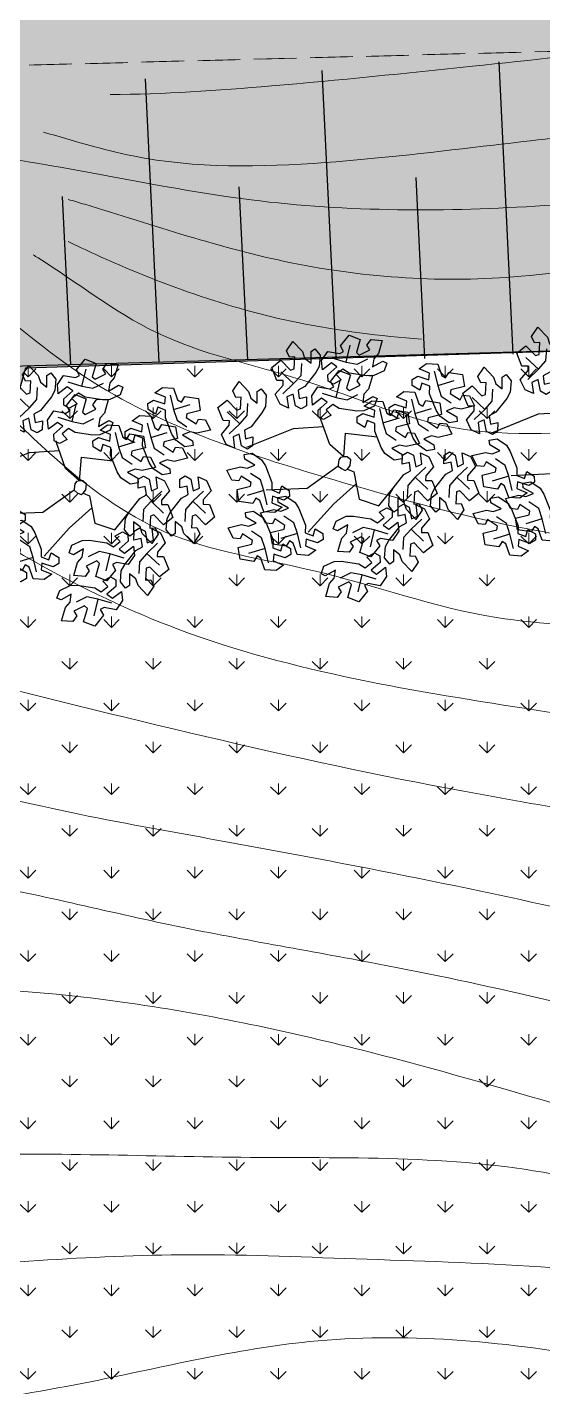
# Model space of a CAD drawing. Header units: millimetres. Extents: x 5637 to 6048, y 3385 to 3927.
# Drawn here: x 5788.32 to 5797.06, y 3622.94 to 3645.96 of the extents above; entities that cross this region are included whole.
import ezdxf

# ---------------------------------------------------------------- set-up
doc = ezdxf.new("R2010")
doc.units = ezdxf.units.MM
doc.linetypes.add('HIDDEN', pattern=[9.525, 6.35, -3.175])
doc.layers.add('Contour Lines', color=253, linetype='Continuous')
doc.layers.add('plants1', color=7, linetype='Continuous', true_color=0x89ee5d)
doc.layers.add('project gr', color=250, linetype='Continuous', lineweight=30)
pattern_1 = [(90, (2816.3681, -1263.7476), (-0.70710678, 0.70710678), [0.1875, -1.22671356]), (45, (2816.3681, -1263.7476), (-0.70710678, 0.70710678), [0.1875, -0.8125]), (135, (2816.3681, -1263.7476), (-0.70710678, -0.70710678), [0.1875, -0.8125])]

# ---------------------------------------------------------------- blocks, each defined once
blk = doc.blocks.new('212')
at = {"color": 48, "linetype": 'Continuous'}
for p, q in [((2812.246, 4856.905), (2812.352, 4857.064)), ((2812.352, 4857.064), (2812.514, 4856.895)), ((2813.16, 4856.989), (2813.307, 4857.173)), ((2813.307, 4857.173), (2813.495, 4857.1)), ((2813.495, 4857.1), (2813.43, 4856.875)), ((2813.608, 4857), (2813.677, 4857.096)), ((2813.677, 4857.096), (2813.867, 4857.083)), ((2813.867, 4857.083), (2813.802, 4856.858)), ((2812.295, 4856.797), (2812.246, 4856.905)), ((2812.514, 4856.895), (2812.551, 4856.783)), ((2812.66, 4856.894), (2812.725, 4856.94)), ((2812.66, 4856.696), (2812.66, 4856.894)), ((2812.725, 4856.94), (2812.813, 4856.833)), ((2812.813, 4856.833), (2812.797, 4856.642)), ((2812.838, 4856.74), (2812.944, 4856.897)), ((2812.944, 4856.897), (2813.146, 4856.859)), ((2813.146, 4856.859), (2813.212, 4856.895)), ((2813.212, 4856.895), (2813.16, 4856.989)), ((2813.16, 4856.989), (2813.16, 4856.989)), ((2813.255, 4856.716), (2813.323, 4857.001)), ((2813.43, 4856.875), (2813.477, 4856.833)), ((2813.477, 4856.833), (2813.658, 4856.924)), ((2813.658, 4856.924), (2813.608, 4857)), ((2813.802, 4856.858), (2813.724, 4856.77)), ((2811.994, 4856.623), (2812.151, 4856.749)), ((2812.08, 4856.404), (2811.994, 4856.623)), ((2812.151, 4856.749), (2812.314, 4856.581)), ((2812.386, 4856.803), (2812.295, 4856.797)), ((2812.314, 4856.581), (2812.374, 4856.601)), ((2812.374, 4856.601), (2812.386, 4856.803)), ((2812.49, 4856.49), (2812.502, 4856.693)), ((2812.551, 4856.783), (2812.66, 4856.696)), ((2812.797, 4856.642), (2812.74, 4856.536)), ((2812.853, 4856.586), (2812.838, 4856.74)), ((2813.006, 4856.701), (2812.853, 4856.586)), ((2812.947, 4856.502), (2813.098, 4856.635)), ((2813.098, 4856.635), (2813.006, 4856.701)), ((2813.015, 4856.787), (2813.255, 4856.716)), ((2813.197, 4856.594), (2813.085, 4856.506)), ((2813.307, 4856.527), (2813.197, 4856.594)), ((2813.255, 4856.716), (2813.44, 4856.678)), ((2813.44, 4856.678), (2813.621, 4856.768)), ((2813.724, 4856.77), (2813.703, 4856.632)), ((2813.703, 4856.632), (2813.875, 4856.731)), ((2813.875, 4856.731), (2813.947, 4856.699)), ((2813.947, 4856.699), (2813.899, 4856.569)), ((2814.492, 4856.602), (2814.619, 4856.692)), ((2814.669, 4856.527), (2814.492, 4856.602)), ((2814.619, 4856.692), (2814.808, 4856.679)), ((2814.808, 4856.679), (2814.876, 4856.485)), ((2811.335, 4856.226), (2811.441, 4856.385)), ((2811.441, 4856.385), (2811.603, 4856.216)), ((2812.187, 4856.402), (2812.08, 4856.404)), ((2812.08, 4856.404), (2812.08, 4856.404)), ((2812.364, 4856.35), (2812.151, 4856.551)), ((2812.182, 4856.178), (2812.364, 4856.35)), ((2812.186, 4856.327), (2812.187, 4856.402)), ((2812.364, 4856.35), (2812.49, 4856.49)), ((2812.74, 4856.536), (2812.554, 4856.3)), ((2812.949, 4856.391), (2812.947, 4856.502)), ((2812.947, 4856.502), (2812.947, 4856.502)), ((2813.04, 4856.341), (2812.949, 4856.391)), ((2812.992, 4856.389), (2813.139, 4856.573)), ((2813.044, 4856.296), (2812.992, 4856.389)), ((2812.992, 4856.389), (2812.992, 4856.389)), ((2813.171, 4856.413), (2813.04, 4856.341)), ((2813.085, 4856.506), (2813.171, 4856.413)), ((2813.087, 4856.116), (2813.155, 4856.402)), ((2813.139, 4856.573), (2813.327, 4856.501)), ((2813.327, 4856.501), (2813.262, 4856.276)), ((2813.605, 4856.484), (2813.307, 4856.527)), ((2813.44, 4856.4), (2813.509, 4856.497)), ((2813.49, 4856.324), (2813.44, 4856.4)), ((2813.509, 4856.497), (2813.699, 4856.484)), ((2813.725, 4856.487), (2813.605, 4856.484)), ((2813.699, 4856.484), (2813.634, 4856.259)), ((2813.899, 4856.569), (2813.725, 4856.487)), ((2814.371, 4856.422), (2814.467, 4856.479)), ((2814.374, 4856.318), (2814.371, 4856.422)), ((2814.467, 4856.479), (2814.467, 4856.479)), ((2814.467, 4856.479), (2814.658, 4856.414)), ((2814.539, 4856.361), (2814.502, 4856.24)), ((2814.672, 4856.308), (2814.539, 4856.361)), ((2814.658, 4856.414), (2814.669, 4856.527)), ((2814.748, 4856.562), (2814.806, 4856.319)), ((2814.806, 4856.319), (2815.087, 4856.403)), ((2814.876, 4856.485), (2814.94, 4856.446)), ((2814.94, 4856.446), (2814.995, 4856.538)), ((2814.995, 4856.538), (2814.995, 4856.538)), ((2814.995, 4856.538), (2815.228, 4856.503)), ((2815.228, 4856.503), (2815.259, 4856.304)), ((2811.384, 4856.118), (2811.335, 4856.226)), ((2811.475, 4856.124), (2811.384, 4856.118)), ((2811.463, 4855.921), (2811.475, 4856.124)), ((2811.603, 4856.216), (2811.64, 4856.104)), ((2811.749, 4856.017), (2811.75, 4856.215)), ((2811.75, 4856.215), (2811.814, 4856.261)), ((2811.814, 4856.261), (2811.902, 4856.154)), ((2811.902, 4856.154), (2811.886, 4855.963)), ((2812.052, 4856.172), (2812.186, 4856.327)), ((2812.135, 4856.001), (2812.052, 4856.172)), ((2812.356, 4856.174), (2812.252, 4856.127)), ((2812.252, 4856.127), (2812.276, 4855.937)), ((2812.395, 4855.976), (2812.356, 4856.174)), ((2812.554, 4856.3), (2812.441, 4856.239)), ((2812.441, 4856.239), (2812.461, 4856.097)), ((2812.461, 4856.097), (2812.584, 4856.126)), ((2812.584, 4856.126), (2812.581, 4855.976)), ((2812.671, 4856.141), (2812.777, 4856.298)), ((2812.685, 4855.986), (2812.671, 4856.141)), ((2812.777, 4856.298), (2812.979, 4856.26)), ((2812.847, 4856.188), (2813.087, 4856.116)), ((2812.979, 4856.26), (2813.044, 4856.296)), ((2813.087, 4856.116), (2813.272, 4856.078)), ((2813.262, 4856.276), (2813.309, 4856.234)), ((2813.272, 4856.078), (2813.453, 4856.169)), ((2813.309, 4856.234), (2813.49, 4856.324)), ((2813.556, 4856.171), (2813.535, 4856.033)), ((2813.535, 4856.033), (2813.707, 4856.132)), ((2813.634, 4856.259), (2813.556, 4856.171)), ((2813.707, 4856.132), (2813.779, 4856.099)), ((2814.106, 4856.127), (2814.232, 4856.217)), ((2814.282, 4856.052), (2814.106, 4856.127)), ((2814.232, 4856.217), (2814.421, 4856.204)), ((2814.502, 4856.24), (2814.374, 4856.318)), ((2814.421, 4856.204), (2814.489, 4856.01)), ((2814.669, 4856.18), (2814.672, 4856.308)), ((2814.78, 4855.9), (2814.669, 4856.18)), ((2814.806, 4856.319), (2814.865, 4856.14)), ((2814.865, 4856.14), (2815.034, 4856.028)), ((2815.031, 4856.247), (2815.019, 4856.186)), ((2815.019, 4856.186), (2815.188, 4856.074)), ((2815.259, 4856.304), (2815.031, 4856.247)), ((2815.188, 4856.074), (2815.228, 4856.156)), ((2815.228, 4856.156), (2815.346, 4856.144)), ((2815.346, 4856.144), (2815.43, 4855.972)), ((2811.083, 4855.944), (2811.24, 4856.07)), ((2811.169, 4855.725), (2811.083, 4855.944)), ((2811.24, 4856.07), (2811.403, 4855.901)), ((2811.403, 4855.901), (2811.463, 4855.921)), ((2811.579, 4855.811), (2811.591, 4856.014)), ((2811.64, 4856.104), (2811.749, 4856.017)), ((2811.886, 4855.963), (2811.829, 4855.857)), ((2812.276, 4855.937), (2812.135, 4856.001)), ((2812.493, 4855.922), (2812.395, 4855.976)), ((2812.395, 4855.976), (2812.395, 4855.976)), ((2812.581, 4855.976), (2812.493, 4855.922)), ((2812.838, 4856.102), (2812.685, 4855.986)), ((2812.779, 4855.903), (2812.931, 4856.035)), ((2812.781, 4855.791), (2812.779, 4855.903)), ((2812.779, 4855.903), (2812.779, 4855.903)), ((2812.931, 4856.035), (2812.838, 4856.102)), ((2813.029, 4855.995), (2812.917, 4855.906)), ((2812.917, 4855.906), (2813.003, 4855.814)), ((2813.139, 4855.928), (2813.029, 4855.995)), ((2813.437, 4855.885), (2813.139, 4855.928)), ((2813.557, 4855.888), (2813.437, 4855.885)), ((2813.731, 4855.969), (2813.557, 4855.888)), ((2813.562, 4855.969), (2813.689, 4856.059)), ((2813.739, 4855.894), (2813.562, 4855.969)), ((2813.689, 4856.059), (2813.878, 4856.046)), ((2813.727, 4855.781), (2813.739, 4855.894)), ((2813.779, 4856.099), (2813.731, 4855.969)), ((2813.818, 4855.929), (2813.876, 4855.686)), ((2813.878, 4856.046), (2813.946, 4855.852)), ((2813.985, 4855.946), (2814.08, 4856.004)), ((2813.987, 4855.843), (2813.985, 4855.946)), ((2814.01, 4855.813), (2814.065, 4855.905)), ((2814.065, 4855.905), (2814.065, 4855.905)), ((2814.065, 4855.905), (2814.298, 4855.87)), ((2814.08, 4856.004), (2814.08, 4856.004)), ((2814.08, 4856.004), (2814.271, 4855.939)), ((2814.152, 4855.886), (2814.115, 4855.765)), ((2814.285, 4855.833), (2814.152, 4855.886)), ((2814.271, 4855.939), (2814.282, 4856.052)), ((2814.361, 4856.087), (2814.419, 4855.844)), ((2814.419, 4855.844), (2814.701, 4855.928)), ((2814.489, 4856.01), (2814.553, 4855.971)), ((2814.553, 4855.971), (2814.608, 4856.063)), ((2814.608, 4856.063), (2814.608, 4856.063)), ((2814.608, 4856.063), (2814.841, 4856.028)), ((2814.843, 4855.798), (2814.78, 4855.9)), ((2814.841, 4856.028), (2814.872, 4855.829)), ((2815.088, 4855.94), (2814.958, 4855.89)), ((2814.958, 4855.89), (2815.129, 4855.79)), ((2815.203, 4855.916), (2815.088, 4855.94)), ((2815.43, 4855.972), (2815.203, 4855.916)), ((2811.276, 4855.723), (2811.169, 4855.725)), ((2811.169, 4855.725), (2811.169, 4855.725)), ((2811.453, 4855.67), (2811.24, 4855.872)), ((2811.271, 4855.499), (2811.453, 4855.67)), ((2811.275, 4855.648), (2811.276, 4855.723)), ((2811.453, 4855.67), (2811.579, 4855.811)), ((2811.829, 4855.857), (2811.643, 4855.621)), ((2812.872, 4855.742), (2812.781, 4855.791)), ((2812.978, 4855.318), (2812.811, 4855.791)), ((2813.003, 4855.814), (2812.872, 4855.742)), ((2813.441, 4855.789), (2813.537, 4855.846)), ((2813.444, 4855.685), (2813.441, 4855.789)), ((2813.572, 4855.607), (2813.444, 4855.685)), ((2813.537, 4855.846), (2813.537, 4855.846)), ((2813.537, 4855.846), (2813.727, 4855.781)), ((2813.609, 4855.728), (2813.572, 4855.607)), ((2813.742, 4855.675), (2813.609, 4855.728)), ((2813.739, 4855.547), (2813.742, 4855.675)), ((2813.876, 4855.686), (2814.157, 4855.77)), ((2813.876, 4855.686), (2813.935, 4855.507)), ((2813.946, 4855.852), (2814.01, 4855.813)), ((2814.115, 4855.765), (2813.987, 4855.843)), ((2814.329, 4855.671), (2814.101, 4855.614)), ((2814.282, 4855.705), (2814.285, 4855.833)), ((2814.393, 4855.425), (2814.282, 4855.705)), ((2814.298, 4855.87), (2814.329, 4855.671)), ((2814.419, 4855.844), (2814.479, 4855.665)), ((2814.479, 4855.665), (2814.648, 4855.553)), ((2814.645, 4855.772), (2814.632, 4855.711)), ((2814.632, 4855.711), (2814.801, 4855.599)), ((2814.872, 4855.829), (2814.645, 4855.772)), ((2814.801, 4855.599), (2814.842, 4855.681)), ((2814.842, 4855.681), (2814.959, 4855.669)), ((2815, 4855.688), (2814.843, 4855.798)), ((2814.959, 4855.669), (2815.044, 4855.497)), ((2815.137, 4855.711), (2815, 4855.688)), ((2815.129, 4855.79), (2815.137, 4855.711)), ((2811.141, 4855.492), (2811.275, 4855.648)), ((2811.224, 4855.322), (2811.141, 4855.492)), ((2811.445, 4855.494), (2811.341, 4855.448)), ((2811.341, 4855.448), (2811.365, 4855.257)), ((2811.484, 4855.297), (2811.445, 4855.494)), ((2811.643, 4855.621), (2811.53, 4855.56)), ((2811.53, 4855.56), (2811.55, 4855.418)), ((2811.55, 4855.418), (2811.673, 4855.447)), ((2812.357, 4855.587), (2811.568, 4855.27)), ((2811.673, 4855.447), (2811.67, 4855.297)), ((2812.872, 4855.62), (2812.357, 4855.587)), ((2813.213, 4855.112), (2813.244, 4855.51)), ((2813.244, 4855.51), (2813.778, 4855.448)), ((2813.85, 4855.267), (2813.739, 4855.547)), ((2813.935, 4855.507), (2814.104, 4855.395)), ((2814.101, 4855.614), (2814.089, 4855.553)), ((2814.089, 4855.553), (2814.258, 4855.441)), ((2814.258, 4855.441), (2814.298, 4855.523)), ((2814.298, 4855.523), (2814.416, 4855.511)), ((2814.456, 4855.323), (2814.393, 4855.425)), ((2814.416, 4855.511), (2814.5, 4855.339)), ((2814.701, 4855.465), (2814.571, 4855.415)), ((2814.817, 4855.441), (2814.701, 4855.465)), ((2815.044, 4855.497), (2814.817, 4855.441)), ((2811.365, 4855.257), (2811.224, 4855.322)), ((2811.582, 4855.243), (2811.484, 4855.297)), ((2811.484, 4855.297), (2811.484, 4855.297)), ((2811.67, 4855.297), (2811.582, 4855.243)), ((2813.913, 4855.165), (2813.85, 4855.267)), ((2814.158, 4855.307), (2814.028, 4855.257)), ((2814.028, 4855.257), (2814.199, 4855.157)), ((2814.273, 4855.284), (2814.158, 4855.307)), ((2814.208, 4855.138), (2814.296, 4855.192)), ((2814.5, 4855.339), (2814.273, 4855.284)), ((2814.296, 4855.192), (2814.394, 4855.138)), ((2814.614, 4855.213), (2814.456, 4855.323)), ((2814.571, 4855.415), (2814.743, 4855.315)), ((2814.75, 4855.236), (2814.614, 4855.213)), ((2814.743, 4855.315), (2814.75, 4855.236)), ((2814.915, 4855.141), (2815.004, 4855.195)), ((2815.004, 4855.195), (2815.101, 4855.141)), ((2811.529, 4855.148), (2811.665, 4855.171)), ((2811.536, 4855.069), (2811.529, 4855.148)), ((2811.708, 4854.97), (2811.536, 4855.069)), ((2811.578, 4854.919), (2811.708, 4854.97)), ((2811.665, 4855.171), (2811.823, 4855.062)), ((2811.823, 4855.062), (2811.886, 4854.959)), ((2813.122, 4854.977), (2813.121, 4854.953)), ((2813.133, 4855.059), (2813.122, 4854.977)), ((2813.162, 4855.099), (2813.133, 4855.059)), ((2813.213, 4855.112), (2813.162, 4855.099)), ((2813.274, 4855.111), (2813.213, 4855.112)), ((2813.334, 4855.062), (2813.274, 4855.111)), ((2813.321, 4854.962), (2813.334, 4855.062)), ((2814.07, 4855.055), (2813.913, 4855.165)), ((2814.207, 4855.079), (2814.07, 4855.055)), ((2814.199, 4855.157), (2814.207, 4855.079)), ((2814.205, 4854.989), (2814.208, 4855.138)), ((2814.328, 4855.017), (2814.205, 4854.989)), ((2814.348, 4854.876), (2814.328, 4855.017)), ((2814.394, 4855.138), (2814.394, 4855.138)), ((2814.394, 4855.138), (2814.433, 4854.941)), ((2814.433, 4854.941), (2814.537, 4854.988)), ((2814.537, 4854.988), (2814.513, 4855.178)), ((2814.513, 4855.178), (2814.654, 4855.113)), ((2814.654, 4855.113), (2814.737, 4854.943)), ((2814.912, 4854.991), (2814.915, 4855.141)), ((2815.035, 4855.02), (2814.912, 4854.991)), ((2815.056, 4854.878), (2815.035, 4855.02)), ((2815.101, 4855.141), (2815.101, 4855.141)), ((2815.101, 4855.141), (2815.14, 4854.943)), ((2815.14, 4854.943), (2815.244, 4854.99)), ((2815.244, 4854.99), (2815.221, 4855.18)), ((2815.221, 4855.18), (2815.362, 4855.116)), ((2815.362, 4855.116), (2815.445, 4854.945)), ((2811.235, 4854.887), (2811.463, 4854.943)), ((2811.32, 4854.715), (2811.235, 4854.887)), ((2811.478, 4854.785), (2811.438, 4854.704)), ((2811.463, 4854.943), (2811.578, 4854.919)), ((2811.647, 4854.674), (2811.478, 4854.785)), ((2811.801, 4854.719), (2811.632, 4854.831)), ((2811.886, 4854.959), (2811.997, 4854.679)), ((2813.121, 4854.953), (2812.593, 4854.577)), ((2813.121, 4854.953), (2813.175, 4854.911)), ((2813.175, 4854.911), (2813.241, 4854.88)), ((2813.241, 4854.88), (2813.276, 4854.903)), ((2813.276, 4854.903), (2813.321, 4854.962)), ((2813.276, 4854.903), (2813.384, 4854.859)), ((2813.384, 4854.859), (2813.474, 4854.394)), ((2814.049, 4854.578), (2814.235, 4854.814)), ((2814.235, 4854.814), (2814.348, 4854.876)), ((2814.425, 4854.765), (2814.299, 4854.624)), ((2814.607, 4854.937), (2814.425, 4854.765)), ((2814.425, 4854.765), (2814.638, 4854.563)), ((2814.603, 4854.787), (2814.602, 4854.712)), ((2814.737, 4854.943), (2814.603, 4854.787)), ((2814.757, 4854.58), (2814.943, 4854.817)), ((2814.943, 4854.817), (2815.056, 4854.878)), ((2815.133, 4854.767), (2815.007, 4854.626)), ((2815.314, 4854.939), (2815.133, 4854.767)), ((2815.133, 4854.767), (2815.345, 4854.566)), ((2815.311, 4854.789), (2815.309, 4854.715)), ((2815.445, 4854.945), (2815.311, 4854.789)), ((2811.438, 4854.704), (2811.32, 4854.715)), ((2811.407, 4854.556), (2811.635, 4854.612)), ((2811.438, 4854.357), (2811.407, 4854.556)), ((2811.86, 4854.54), (2811.579, 4854.456)), ((2811.635, 4854.612), (2811.647, 4854.674)), ((2811.86, 4854.54), (2811.801, 4854.719)), ((2811.918, 4854.297), (2811.86, 4854.54)), ((2812.593, 4854.577), (2811.902, 4854.548)), ((2811.997, 4854.679), (2811.994, 4854.551)), ((2811.994, 4854.551), (2812.127, 4854.498)), ((2812.127, 4854.498), (2812.164, 4854.619)), ((2812.164, 4854.619), (2812.292, 4854.541)), ((2812.292, 4854.541), (2812.294, 4854.438)), ((2813.424, 4854.652), (2813.038, 4854.309)), ((2813.809, 4854.284), (2814.091, 4854.631)), ((2813.992, 4854.472), (2814.049, 4854.578)), ((2814.299, 4854.624), (2814.287, 4854.422)), ((2814.416, 4854.514), (2814.403, 4854.312)), ((2814.475, 4854.534), (2814.416, 4854.514)), ((2814.638, 4854.365), (2814.475, 4854.534)), ((2814.602, 4854.712), (2814.709, 4854.711)), ((2814.699, 4854.475), (2814.757, 4854.58)), ((2814.709, 4854.711), (2814.709, 4854.711)), ((2814.709, 4854.711), (2814.795, 4854.491)), ((2815.007, 4854.626), (2814.995, 4854.424)), ((2815.123, 4854.516), (2815.111, 4854.314)), ((2815.183, 4854.536), (2815.123, 4854.516)), ((2815.345, 4854.367), (2815.183, 4854.536)), ((2815.309, 4854.715), (2815.416, 4854.713)), ((2815.416, 4854.713), (2815.416, 4854.713)), ((2815.416, 4854.713), (2815.502, 4854.494)), ((2811.671, 4854.321), (2811.438, 4854.357)), ((2811.726, 4854.413), (2811.671, 4854.321)), ((2811.671, 4854.321), (2811.671, 4854.321)), ((2811.79, 4854.374), (2811.726, 4854.413)), ((2811.858, 4854.18), (2811.79, 4854.374)), ((2812.008, 4854.445), (2811.997, 4854.332)), ((2811.997, 4854.332), (2812.173, 4854.257)), ((2812.199, 4854.38), (2812.008, 4854.445)), ((2812.097, 4854.422), (2812.234, 4854.446)), ((2812.105, 4854.344), (2812.097, 4854.422)), ((2812.276, 4854.244), (2812.105, 4854.344)), ((2812.294, 4854.438), (2812.199, 4854.38)), ((2812.199, 4854.38), (2812.199, 4854.38)), ((2812.234, 4854.446), (2812.391, 4854.336)), ((2812.391, 4854.336), (2812.454, 4854.234)), ((2813.038, 4854.309), (2812.612, 4853.837)), ((2813.474, 4854.394), (2813.809, 4854.284)), ((2813.976, 4854.281), (2813.992, 4854.472)), ((2814.064, 4854.174), (2813.976, 4854.281)), ((2814.238, 4854.331), (2814.129, 4854.419)), ((2814.129, 4854.419), (2814.129, 4854.22)), ((2814.137, 4854.258), (2814.226, 4854.312)), ((2814.226, 4854.312), (2814.323, 4854.257)), ((2814.275, 4854.22), (2814.238, 4854.331)), ((2814.403, 4854.312), (2814.494, 4854.317)), ((2814.466, 4854.107), (2814.443, 4854.297)), ((2814.443, 4854.297), (2814.584, 4854.233)), ((2814.494, 4854.317), (2814.543, 4854.21)), ((2814.795, 4854.491), (2814.638, 4854.365)), ((2814.683, 4854.283), (2814.699, 4854.475)), ((2814.772, 4854.177), (2814.683, 4854.283)), ((2814.945, 4854.334), (2814.836, 4854.421)), ((2814.836, 4854.421), (2814.836, 4854.223)), ((2814.982, 4854.222), (2814.945, 4854.334)), ((2815.111, 4854.314), (2815.202, 4854.32)), ((2815.202, 4854.32), (2815.251, 4854.212)), ((2815.502, 4854.494), (2815.345, 4854.367)), ((2811.549, 4854.168), (2811.686, 4854.191)), ((2811.557, 4854.089), (2811.549, 4854.168)), ((2811.728, 4853.989), (2811.557, 4854.089)), ((2811.686, 4854.191), (2811.843, 4854.082)), ((2811.803, 4854.162), (2812.031, 4854.217)), ((2811.888, 4853.99), (2811.803, 4854.162)), ((2811.843, 4854.082), (2811.906, 4853.979)), ((2812.047, 4854.167), (2811.858, 4854.18)), ((2812.046, 4854.06), (2812.006, 4853.978)), ((2812.031, 4854.217), (2812.146, 4854.194)), ((2812.215, 4853.948), (2812.046, 4854.06)), ((2812.173, 4854.257), (2812.047, 4854.167)), ((2812.146, 4854.194), (2812.276, 4854.244)), ((2812.369, 4853.994), (2812.2, 4854.106)), ((2812.454, 4854.234), (2812.565, 4853.954)), ((2813.085, 4854.022), (2813.258, 4854.104)), ((2813.258, 4854.104), (2813.379, 4854.107)), ((2813.379, 4854.107), (2813.676, 4854.063)), ((2813.676, 4854.063), (2813.786, 4853.996)), ((2813.786, 4853.996), (2813.899, 4854.085)), ((2813.812, 4854.177), (2813.943, 4854.249)), ((2813.899, 4854.085), (2813.812, 4854.177)), ((2814.036, 4854.088), (2813.885, 4853.956)), ((2813.943, 4854.249), (2814.034, 4854.2)), ((2814.034, 4854.2), (2814.036, 4854.088)), ((2814.036, 4854.088), (2814.036, 4854.088)), ((2814.129, 4854.22), (2814.064, 4854.174)), ((2814.134, 4854.108), (2814.137, 4854.258)), ((2814.257, 4854.137), (2814.134, 4854.108)), ((2814.278, 4853.995), (2814.257, 4854.137)), ((2814.437, 4854.051), (2814.275, 4854.22)), ((2814.323, 4854.257), (2814.323, 4854.257)), ((2814.323, 4854.257), (2814.362, 4854.06)), ((2814.536, 4854.056), (2814.355, 4853.884)), ((2814.362, 4854.06), (2814.466, 4854.107)), ((2814.543, 4854.21), (2814.437, 4854.051)), ((2814.667, 4854.062), (2814.533, 4853.906)), ((2814.584, 4854.233), (2814.667, 4854.062)), ((2814.836, 4854.223), (2814.772, 4854.177)), ((2815.144, 4854.053), (2814.982, 4854.222)), ((2815.251, 4854.212), (2815.144, 4854.053)), ((2811.256, 4853.907), (2811.483, 4853.963)), ((2811.34, 4853.735), (2811.256, 4853.907)), ((2811.483, 4853.963), (2811.598, 4853.939)), ((2811.598, 4853.939), (2811.728, 4853.989)), ((2811.821, 4853.739), (2811.652, 4853.851)), ((2812.006, 4853.978), (2811.888, 4853.99)), ((2811.906, 4853.979), (2812.017, 4853.699)), ((2811.975, 4853.83), (2812.203, 4853.887)), ((2812.006, 4853.631), (2811.975, 4853.83)), ((2812.428, 4853.815), (2812.147, 4853.731)), ((2812.203, 4853.887), (2812.215, 4853.948)), ((2812.428, 4853.815), (2812.369, 4853.994)), ((2812.486, 4853.572), (2812.428, 4853.815)), ((2812.565, 4853.954), (2812.562, 4853.826)), ((2812.562, 4853.826), (2812.695, 4853.773)), ((2812.695, 4853.773), (2812.732, 4853.894)), ((2812.732, 4853.894), (2812.86, 4853.816)), ((2812.86, 4853.816), (2812.863, 4853.712)), ((2813.037, 4853.892), (2813.085, 4854.022)), ((2813.109, 4853.859), (2813.037, 4853.892)), ((2813.281, 4853.958), (2813.109, 4853.859)), ((2813.181, 4853.732), (2813.259, 4853.82)), ((2813.259, 4853.82), (2813.281, 4853.958)), ((2813.544, 4853.913), (2813.362, 4853.823)), ((2813.729, 4853.875), (2813.544, 4853.913)), ((2813.729, 4853.875), (2813.66, 4853.589)), ((2813.968, 4853.803), (2813.729, 4853.875)), ((2813.885, 4853.956), (2813.977, 4853.889)), ((2813.977, 4853.889), (2814.13, 4854.005)), ((2813.979, 4853.697), (2814.165, 4853.933)), ((2814.145, 4853.85), (2814.039, 4853.693)), ((2814.13, 4854.005), (2814.145, 4853.85)), ((2814.165, 4853.933), (2814.278, 4853.995)), ((2814.355, 4853.884), (2814.229, 4853.743)), ((2814.355, 4853.884), (2814.568, 4853.682)), ((2814.533, 4853.906), (2814.531, 4853.832)), ((2814.531, 4853.832), (2814.638, 4853.83)), ((2814.638, 4853.83), (2814.638, 4853.83)), ((2814.638, 4853.83), (2814.724, 4853.611)), ((2811.458, 4853.724), (2811.34, 4853.735)), ((2811.427, 4853.575), (2811.655, 4853.632)), ((2811.498, 4853.805), (2811.458, 4853.724)), ((2811.667, 4853.693), (2811.498, 4853.805)), ((2811.655, 4853.632), (2811.667, 4853.693)), ((2811.88, 4853.56), (2811.821, 4853.739)), ((2812.239, 4853.596), (2812.006, 4853.631)), ((2812.017, 4853.699), (2812.014, 4853.571)), ((2812.147, 4853.518), (2812.184, 4853.639)), ((2812.184, 4853.639), (2812.312, 4853.561)), ((2812.294, 4853.688), (2812.239, 4853.596)), ((2812.239, 4853.596), (2812.239, 4853.596)), ((2812.358, 4853.649), (2812.294, 4853.688)), ((2812.426, 4853.455), (2812.358, 4853.649)), ((2812.576, 4853.72), (2812.565, 4853.607)), ((2812.565, 4853.607), (2812.742, 4853.532)), ((2812.767, 4853.655), (2812.576, 4853.72)), ((2812.863, 4853.712), (2812.767, 4853.655)), ((2812.767, 4853.655), (2812.767, 4853.655)), ((2813.116, 4853.507), (2813.181, 4853.732)), ((2813.376, 4853.591), (2813.307, 4853.495)), ((2813.507, 4853.757), (2813.325, 4853.667)), ((2813.325, 4853.667), (2813.376, 4853.591)), ((2813.489, 4853.49), (2813.554, 4853.715)), ((2813.554, 4853.715), (2813.507, 4853.757)), ((2813.823, 4853.602), (2813.676, 4853.418)), ((2813.837, 4853.731), (2813.771, 4853.695)), ((2813.771, 4853.695), (2813.823, 4853.602)), ((2813.823, 4853.602), (2813.823, 4853.602)), ((2814.039, 4853.693), (2813.837, 4853.731)), ((2813.905, 4853.4), (2813.921, 4853.591)), ((2813.921, 4853.591), (2813.979, 4853.697)), ((2814.229, 4853.743), (2814.217, 4853.541)), ((2814.345, 4853.633), (2814.333, 4853.431)), ((2814.405, 4853.653), (2814.345, 4853.633)), ((2814.567, 4853.484), (2814.405, 4853.653)), ((2814.724, 4853.611), (2814.567, 4853.484)), ((2811.458, 4853.376), (2811.427, 4853.575)), ((2811.691, 4853.341), (2811.458, 4853.376)), ((2811.88, 4853.56), (2811.599, 4853.476)), ((2811.746, 4853.433), (2811.691, 4853.341)), ((2811.81, 4853.394), (2811.746, 4853.433)), ((2811.878, 4853.2), (2811.81, 4853.394)), ((2811.938, 4853.317), (2811.88, 4853.56)), ((2812.014, 4853.571), (2812.147, 4853.518)), ((2812.028, 4853.465), (2812.017, 4853.352)), ((2812.017, 4853.352), (2812.194, 4853.277)), ((2812.219, 4853.4), (2812.028, 4853.465)), ((2812.315, 4853.458), (2812.219, 4853.4)), ((2812.219, 4853.4), (2812.219, 4853.4)), ((2812.312, 4853.561), (2812.315, 4853.458)), ((2812.615, 4853.442), (2812.426, 4853.455)), ((2812.742, 4853.532), (2812.615, 4853.442)), ((2813.307, 4853.495), (2813.116, 4853.507)), ((2813.676, 4853.418), (2813.489, 4853.49)), ((2813.606, 4853.414), (2813.737, 4853.486)), ((2813.692, 4853.321), (2813.606, 4853.414)), ((2813.737, 4853.486), (2813.828, 4853.436)), ((2813.828, 4853.436), (2813.83, 4853.325)), ((2813.994, 4853.294), (2813.905, 4853.4)), ((2814.167, 4853.45), (2814.058, 4853.538)), ((2814.058, 4853.538), (2814.058, 4853.34)), ((2814.204, 4853.339), (2814.167, 4853.45)), ((2814.333, 4853.431), (2814.424, 4853.437)), ((2814.424, 4853.437), (2814.473, 4853.329)), ((2811.691, 4853.341), (2811.691, 4853.341)), ((2812.067, 4853.187), (2811.878, 4853.2)), ((2812.194, 4853.277), (2812.067, 4853.187)), ((2812.83, 4853.128), (2812.878, 4853.258)), ((2812.902, 4853.095), (2812.83, 4853.128)), ((2812.878, 4853.258), (2813.052, 4853.34)), ((2813.074, 4853.194), (2812.902, 4853.095)), ((2813.052, 4853.34), (2813.172, 4853.343)), ((2813.053, 4853.056), (2813.074, 4853.194)), ((2813.337, 4853.149), (2813.156, 4853.059)), ((2813.172, 4853.343), (2813.47, 4853.3)), ((2813.522, 4853.111), (2813.337, 4853.149)), ((2813.47, 4853.3), (2813.58, 4853.233)), ((2813.58, 4853.233), (2813.692, 4853.321)), ((2813.83, 4853.325), (2813.678, 4853.192)), ((2813.678, 4853.192), (2813.771, 4853.126)), ((2813.771, 4853.126), (2813.924, 4853.241)), ((2813.83, 4853.325), (2813.83, 4853.325)), ((2813.924, 4853.241), (2813.939, 4853.087)), ((2814.058, 4853.34), (2813.994, 4853.294)), ((2814.366, 4853.17), (2814.204, 4853.339)), ((2814.473, 4853.329), (2814.366, 4853.17)), ((2812.91, 4852.744), (2812.975, 4852.968)), ((2812.975, 4852.968), (2813.053, 4853.056)), ((2813.3, 4852.994), (2813.119, 4852.903)), ((2813.119, 4852.903), (2813.169, 4852.827)), ((2813.282, 4852.727), (2813.347, 4852.952)), ((2813.347, 4852.952), (2813.3, 4852.994)), ((2813.522, 4853.111), (2813.454, 4852.826)), ((2813.762, 4853.04), (2813.522, 4853.111)), ((2813.63, 4852.967), (2813.565, 4852.932)), ((2813.565, 4852.932), (2813.617, 4852.838)), ((2813.832, 4852.929), (2813.63, 4852.967)), ((2813.939, 4853.087), (2813.832, 4852.929)), ((2813.1, 4852.731), (2812.91, 4852.744)), ((2813.169, 4852.827), (2813.1, 4852.731)), ((2813.47, 4852.654), (2813.282, 4852.727)), ((2813.617, 4852.838), (2813.47, 4852.654)), ((2813.617, 4852.838), (2813.617, 4852.838))]:
    blk.add_line(p, q, dxfattribs=at)
at = {"layer": 'plants1', "color": 48, "linetype": 'Continuous'}
blk.add_line((2813.213, 4855.112), (2812.978, 4855.318), dxfattribs=at)

msp = doc.modelspace()

# ---------------------------------------------------------------- hatches: boundary and pattern name
at = {"layer": 'plants1'}
h = msp.add_hatch(dxfattribs=at)
h.set_pattern_fill('ANSI38', color=256, scale=3, style=0)
h.set_pattern_definition([(45, (2816.3681, -1263.7476), (-0.265165043, 0.265165043), []), (135, (2816.3681, -1263.7476), (-0.79549513, 0.265165043), [0.9375, -0.5625])])
edge = h.paths.add_edge_path()
edge.add_line((5725.364, 3655.929), (5797.285, 3662.691))
edge.add_line((5797.285, 3662.691), (5824.807, 3603.238))
edge.add_line((5824.807, 3603.238), (5824.228, 3590.88))
edge.add_line((5824.228, 3590.88), (5841.23, 3554.438))
edge.add_line((5841.23, 3554.438), (5849.602, 3542.469))
edge.add_line((5849.602, 3542.469), (5866.561, 3537.067))
edge.add_line((5866.561, 3537.067), (5872.441, 3524.382))
edge.add_line((5872.441, 3524.382), (5904.707, 3539.095))
edge.add_line((5904.707, 3539.095), (5918.188, 3538.464))
edge.add_line((5918.188, 3538.464), (5942.734, 3549.513))
edge.add_line((5942.734, 3549.513), (5952.304, 3561.86))
edge.add_line((5952.304, 3561.86), (5960.573, 3565.61))
edge.add_line((5960.573, 3565.61), (5967.929, 3564.035))
edge.add_line((5967.929, 3564.035), (5968.822, 3563.47))
edge.add_line((5968.822, 3563.47), (5964.54, 3561.462))
edge.add_line((5964.54, 3561.462), (5955.845, 3557.471))
edge.add_line((5955.845, 3557.471), (5946.359, 3544.948))
edge.add_line((5946.359, 3544.948), (5919.845, 3533.075))
edge.add_line((5919.845, 3533.075), (5906.098, 3533.757))
edge.add_line((5906.098, 3533.757), (5874.594, 3519.437))
edge.add_arc((5872.372, 3524.323), 5.368, 204.0277, 294.4439, ccw=False)
edge.add_line((5867.469, 3522.138), (5862.463, 3532.33))
edge.add_line((5862.463, 3532.33), (5846.443, 3537.982))
edge.add_line((5846.443, 3537.982), (5836.473, 3552.342))
edge.add_line((5836.473, 3552.342), (5835.014, 3554.644))
edge.add_line((5835.014, 3554.644), (5818.867, 3589.841))
edge.add_line((5818.867, 3589.841), (5819.521, 3602.274))
edge.add_line((5819.521, 3602.274), (5801.553, 3640.604))
edge.add_line((5801.553, 3640.604), (5788.295, 3640.187))
edge.add_line((5788.295, 3640.187), (5786.912, 3635.335))
edge.add_line((5786.912, 3635.335), (5741.72, 3631.437))
edge.add_line((5741.72, 3631.437), (5726.648, 3641.007))
edge.add_line((5726.648, 3641.007), (5725.364, 3655.929))
at = {"layer": 'plants1', "lineweight": 9}
h = msp.add_hatch(dxfattribs=at)
h.set_pattern_fill('GRASS', color=3, style=0)
h.set_pattern_definition(pattern_1)
h.paths.add_polyline_path([(5800.681, 3640.577), (5788.295, 3640.187), (5786.912, 3635.335), (5780.865, 3634.814), (5780.866, 3634.8), (5782.206, 3619.201), (5782.607, 3619.234), (5783.044, 3614.399), (5812.502, 3616.946), (5801.544, 3640.597)])
at = {"layer": 'plants1', "lineweight": 9, "true_color": 0x87ea5d}
h = msp.add_hatch(dxfattribs=at)
h.set_pattern_fill('GRASS', color=83, style=0)
h.set_pattern_definition(pattern_1)
edge = h.paths.add_edge_path()
edge.add_line((5983.543, 3551.446), (5969.641, 3562.838))
edge.add_line((5969.641, 3562.838), (5966.492, 3561.769))
edge.add_line((5966.492, 3561.769), (5955.921, 3557.3))
edge.add_line((5955.921, 3557.3), (5946.239, 3544.639))
edge.add_line((5946.239, 3544.639), (5920.217, 3532.994))
edge.add_line((5920.217, 3532.994), (5906.122, 3533.806))
edge.add_line((5906.122, 3533.806), (5874.303, 3518.906))
edge.add_arc((5872.286, 3523.588), 5.098, 205.9057, 293.3056, ccw=False)
edge.add_line((5867.7, 3521.361), (5862.632, 3531.794))
edge.add_line((5862.632, 3531.794), (5846.301, 3537.846))
edge.add_line((5846.301, 3537.846), (5835.705, 3553.19))
edge.add_line((5835.705, 3553.19), (5829.87, 3565.464))
edge.add_line((5829.87, 3565.464), (5818.952, 3589.788))
edge.add_line((5818.952, 3589.788), (5819.105, 3602.063))
edge.add_line((5819.105, 3602.063), (5812.502, 3616.946))
edge.add_line((5812.502, 3616.946), (5783.214, 3614.413))
edge.add_line((5783.214, 3614.413), (5742.277, 3610.94))
edge.add_line((5742.277, 3610.94), (5740.644, 3628.009))
edge.add_line((5740.644, 3628.009), (5728.217, 3636.089))
edge.add_line((5728.217, 3636.089), (5724.527, 3634.145))
edge.add_line((5724.527, 3634.145), (5745.964, 3596.015))
edge.add_line((5745.964, 3596.015), (5750.559, 3599.374))
edge.add_line((5750.559, 3599.374), (5769.623, 3566.839))
edge.add_line((5769.623, 3566.839), (5734.816, 3545.998))
edge.add_line((5734.816, 3545.998), (5735.197, 3544.983))
edge.add_line((5735.197, 3544.983), (5738.117, 3540.416))
edge.add_line((5738.117, 3540.416), (5741.545, 3535.468))
edge.add_line((5741.545, 3535.468), (5749.037, 3527.602))
edge.add_line((5749.037, 3527.602), (5798.599, 3480.165))
edge.add_arc((5805.583, 3474.341), 9.094, 39.829, 140.171, ccw=False)
edge.add_line((5812.566, 3480.165), (5813.836, 3478.643))
edge.add_line((5813.836, 3478.643), (5821.581, 3487.397))
edge.add_line((5821.581, 3487.397), (5830.343, 3479.658))
edge.add_line((5830.343, 3479.658), (5822.089, 3470.396))
edge.add_line((5822.089, 3470.396), (5822.851, 3469.382))
edge.add_line((5822.851, 3469.382), (5809.501, 3454.18))
edge.add_line((5809.501, 3454.18), (5804.183, 3458.066))
edge.add_line((5804.183, 3458.066), (5802.357, 3455.686))
edge.add_line((5802.357, 3455.686), (5805.85, 3451.087))
edge.add_line((5805.85, 3451.087), (5796.325, 3440.222))
edge.add_line((5796.325, 3440.222), (5784.02, 3450.626))
edge.add_line((5784.02, 3450.626), (5793.014, 3461.339))
edge.add_line((5793.014, 3461.339), (5795.526, 3459.325))
edge.add_line((5795.526, 3459.325), (5796.853, 3460.965))
edge.add_line((5796.853, 3460.965), (5791.157, 3465.936))
edge.add_line((5791.157, 3465.936), (5792.654, 3467.652))
edge.add_arc((5786.627, 3472.912), 8, 318.8869, 400.7908)
edge.add_line((5792.683, 3478.138), (5782.845, 3488.438))
edge.add_line((5782.845, 3488.438), (5763.729, 3506.991))
edge.add_line((5763.729, 3506.991), (5752.522, 3518.421))
edge.add_line((5752.522, 3518.421), (5734.816, 3536.224))
edge.add_line((5734.816, 3536.224), (5726.083, 3549.349))
edge.add_line((5726.083, 3549.349), (5715.102, 3569.233))
edge.add_line((5715.102, 3569.233), (5688.066, 3610.011))
edge.add_line((5688.066, 3610.011), (5687.669, 3609.779))
edge.add_line((5687.669, 3609.779), (5701.642, 3588.088))
edge.add_line((5701.642, 3588.088), (5696.039, 3584.445))
edge.add_line((5696.039, 3584.445), (5702.714, 3568.95))
edge.add_line((5702.714, 3568.95), (5693.954, 3563.085))
edge.add_line((5693.954, 3563.085), (5685.569, 3556.596))
edge.add_line((5685.569, 3556.596), (5723.081, 3502.397))
edge.add_line((5723.081, 3502.397), (5785.06, 3394.671))
edge.add_line((5785.06, 3394.671), (5883.788, 3413.05))
edge.add_line((5883.788, 3413.05), (5919.33, 3457.939))
edge.add_line((5919.33, 3457.939), (5966.333, 3498.085))
edge.add_line((5966.333, 3498.085), (6010.1, 3522.463))
edge.add_line((6010.1, 3522.463), (6039.964, 3496.517))
edge.add_line((6039.964, 3496.517), (6039.964, 3522.841))
edge.add_line((6039.964, 3522.841), (6037.045, 3526.909))
edge.add_line((6037.045, 3526.909), (6033.325, 3517.218))
edge.add_line((6033.325, 3517.218), (6030.351, 3517.764))
edge.add_line((6030.351, 3517.764), (6029.211, 3517.176))
edge.add_line((6029.211, 3517.176), (6022.483, 3530.585))
edge.add_line((6022.483, 3530.585), (6022.593, 3530.842))
edge.add_line((6022.593, 3530.842), (5996.701, 3552.464))
edge.add_line((5996.701, 3552.464), (5983.543, 3551.446))

# ---------------------------------------------------------------- linework, layer by layer
at = {"layer": 'Contour Lines', "lineweight": 5, "ltscale": 0.5}
for points in [[(5730.044, 3668.542), (5733.991, 3666.006), (5736.223, 3663.618), (5737.952, 3660.538), (5739.083, 3655.888), (5739.555, 3653.908), (5740.061, 3652.046), (5741.13, 3650.79), (5742.828, 3650.255), (5744.777, 3649.69), (5747.134, 3649.25), (5750.473, 3649.404), (5752.799, 3649.561), (5756.509, 3649.561), (5760.507, 3649.401), (5765.998, 3648.736), (5769.721, 3648.542), (5773.194, 3648.875), (5777.055, 3648.181), (5780.112, 3646.793), (5782.08, 3645.586), (5783.698, 3644.845), (5785.783, 3644.164), (5788.706, 3643.618), (5792.117, 3643.034), (5797.089, 3642.938), (5800.488, 3643.219), (5803.637, 3643.281), (5806.319, 3642.782), (5808.096, 3641.878), (5808.883, 3641.625)], [(5814.085, 3626.094), (5812.659, 3627.338), (5810.419, 3629.826), (5808.248, 3631.567), (5805.252, 3633.54), (5801.451, 3634.951), (5798.627, 3635.71), (5796.274, 3635.964), (5793.161, 3636.76), (5790.664, 3637.411), (5788.781, 3638.677), (5786.537, 3640.703), (5785.415, 3641.319), (5784.184, 3641.463)], [(5783.651, 3640.63), (5785.399, 3639.757), (5786.804, 3638.103), (5788.489, 3636.887), (5790.893, 3635.763), (5796.98, 3634.391), (5801.516, 3633.293), (5804.2, 3631.983), (5806.573, 3631.047), (5808.009, 3630.017), (5811.786, 3627.334), (5813.065, 3625.649), (5814.22, 3624.526), (5814.907, 3623.902)], [(5766.485, 3635.352), (5768.362, 3635.352), (5772.08, 3635.387), (5775.243, 3634.936), (5778.474, 3633.928), (5781.81, 3632.539), (5787.168, 3631.527), (5790.747, 3630.762), (5794.257, 3630.102), (5799.724, 3628.809), (5803.025, 3627.732), (5806.43, 3626.308), (5809.176, 3624.78), (5811.261, 3623.46), (5813.597, 3620.879), (5815.022, 3618.621), (5816.794, 3616.155), (5818.149, 3615.217), (5818.705, 3614.905)], [(5786.982, 3635.02), (5795.754, 3633.017), (5799.655, 3632.208), (5804.365, 3630.516), (5807.235, 3629.413), (5809.884, 3626.986), (5813.785, 3623.749), (5816.172, 3620.896)], [(5766.467, 3633.943), (5769.706, 3633.724), (5772.989, 3633.199), (5776.623, 3632.149), (5780.563, 3630.792), (5783.102, 3629.874), (5786.735, 3629.698), (5790.062, 3629.436), (5794.134, 3628.605), (5800.798, 3626.722), (5806.007, 3625.016), (5808.59, 3623.397), (5812.326, 3620.537), (5814.428, 3618.306), (5816.31, 3615.418), (5817.93, 3613.361), (5820.075, 3611.48)], [(5821.645, 3607.684), (5820.374, 3608.976), (5818.607, 3610.957), (5816.992, 3613.11), (5814.148, 3616.447), (5811.661, 3619.38), (5809.317, 3621.309), (5805.698, 3623.342), (5801.148, 3625.271), (5797.391, 3626.511), (5792.107, 3626.825), (5787.006, 3626.86), (5784.18, 3626.791), (5781.595, 3627.308), (5779.906, 3628.445), (5775.686, 3630.692), (5772.032, 3631.691), (5769.378, 3632.001), (5766.552, 3632.277)], [(5826.127, 3597.74), (5824.14, 3599.555), (5822.174, 3601.926), (5819.803, 3605.748), (5817.687, 3609.23), (5815.189, 3612.634), (5811.463, 3616.632), (5808.113, 3619.263), (5803.532, 3621.792), (5797.959, 3623.432), (5793.105, 3623.705), (5789.423, 3623.032), (5784.74, 3622.383), (5779.783, 3622.451), (5774.21, 3624.364), (5771.236, 3626.62), (5769.321, 3628.636), (5766.416, 3629.934)]]:
    msp.add_spline(points, degree=3, dxfattribs=at)
for points, knots in [([(5789.728, 3644.817), (5790.635, 3644.821), (5792.709, 3644.967), (5795.74, 3645.281), (5798.094, 3645.53), (5799.331, 3645.743), (5799.556, 3645.795)], [23.46299, 23.46299, 23.46299, 23.46299, 28.90103, 35.752015, 41.80074, 43.177686, 43.177686, 43.177686, 43.177686]), ([(5788.598, 3644.181), (5789.104, 3644.039), (5790.639, 3643.553), (5793.26, 3643.606), (5796.607, 3644.013), (5799.745, 3644.357), (5802.04, 3645.035), (5802.958, 3645.474), (5803.109, 3645.549)], [135.193257, 135.193257, 135.193257, 135.193257, 138.342658, 144.868437, 150.605886, 158.64923, 163.782148, 164.796683, 164.796683, 164.796683, 164.796683]), ([(5789.02, 3643.042), (5789.113, 3643.015), (5790.368, 3642.638), (5792.845, 3641.787), (5796.221, 3641.575), (5799.222, 3642.122), (5801.902, 3641.502), (5804.581, 3640.757), (5806.659, 3638.39), (5808.166, 3635.904), (5810.005, 3634.92), (5810.701, 3634.547)], [150.457954, 150.457954, 150.457954, 150.457954, 151.03872, 158.31241, 166.115122, 171.047876, 176.375644, 182.493972, 187.190477, 194.852233, 199.52183, 199.52183, 199.52183, 199.52183]), ([(5789.02, 3642.327), (5789.172, 3642.254), (5790.417, 3641.667), (5792.398, 3640.957), (5794.303, 3640.732), (5795.006, 3640.676)], [156.029938, 156.029938, 156.029938, 156.029938, 157.03611, 164.284625, 168.511732, 168.511732, 168.511732, 168.511732]), ([(5786.526, 3642.103), (5786.694, 3641.997), (5787.652, 3641.357), (5789.675, 3639.476), (5793.601, 3638.233), (5797.774, 3637.126), (5801.5, 3637.092), (5804.031, 3635.404), (5806.448, 3634.122), (5808.82, 3632.479), (5810.684, 3630.842), (5811.921, 3629.574), (5812.631, 3629.143), (5812.918, 3628.969)], [11.098743, 11.098743, 11.098743, 11.098743, 12.288412, 18.017357, 27.455008, 36.386265, 44.142898, 48.991699, 54.279547, 60.630414, 66.214554, 69.181746, 71.185219, 71.185219, 71.185219, 71.185219]), ([(5812.164, 3630.76), (5811.727, 3631.126), (5810.322, 3632.303), (5808.102, 3634.204), (5805.376, 3635.977), (5802.958, 3637.229), (5800.961, 3638.542), (5798.506, 3639.261), (5795.733, 3638.862), (5793.096, 3640.062), (5790.497, 3640.572), (5789.152, 3641.656), (5788.453, 3642.086), (5788.425, 3642.103)], [0, 0, 0, 0, 3.425809, 10.996733, 17.516042, 22.872106, 27.336459, 31.805192, 37.895743, 43.581231, 48.824683, 53.540818, 53.734712, 53.734712, 53.734712, 53.734712]), ([(5766.607, 3637.205), (5767.669, 3637.214), (5769.807, 3637.232), (5773.18, 3637.088), (5776.797, 3636.718), (5780.265, 3636.287), (5783.364, 3634.488), (5787.002, 3632.985), (5792.346, 3632.077), (5797.558, 3631.049), (5801.048, 3630.149), (5802.277, 3629.782)], [0, 0, 0, 0, 6.376419, 12.828984, 20.219634, 28.299772, 33.375898, 41.546868, 51.799458, 65.764143, 73.436884, 73.436884, 73.436884, 73.436884]), ([(5766.995, 3630.981), (5767.58, 3630.787), (5769.651, 3630.112), (5772.944, 3629.304), (5775.924, 3627.368), (5778.47, 3626.005), (5780.888, 3625.087), (5783.424, 3624.819), (5786.743, 3624.917), (5790.195, 3625.259), (5793.953, 3625.096), (5797.616, 3624.999), (5801.195, 3624.515), (5803.993, 3622.643), (5807.032, 3621.598), (5809.999, 3619.549), (5812.186, 3617.183), (5813.939, 3615.249), (5815.647, 3613.591), (5817.54, 3611.061), (5819.396, 3608.369), (5820.904, 3605.82), (5822.399, 3604.39), (5823.238, 3603.819), (5823.616, 3603.562)], [1.152792, 1.152792, 1.152792, 1.152792, 4.85368, 14.226834, 21.2631, 26.011105, 31.570652, 36.640943, 41.191172, 51.488586, 57.418572, 63.697693, 73.612144, 78.350862, 83.67788, 92.809998, 99.579016, 103.000245, 108.471556, 113.835499, 121.907176, 128.128952, 131.479851, 134.217045, 134.217045, 134.217045, 134.217045])]:
    msp.add_open_spline(points, degree=3, knots=knots, dxfattribs=at)
at = {"layer": 'plants1'}
msp.add_lwpolyline([(5919.845, 3533.075), (5906.098, 3533.757), (5874.594, 3519.437, -0.416343), (5867.469, 3522.138), (5862.463, 3532.33), (5846.443, 3537.982), (5836.473, 3552.342), (5835.014, 3554.644), (5818.867, 3589.841), (5819.521, 3602.274), (5801.553, 3640.604), (5788.295, 3640.187), (5786.912, 3635.335), (5741.72, 3631.437), (5726.648, 3641.007), (5725.364, 3655.929)], format="xyb", dxfattribs=at)
at = {"layer": 'project gr', "linetype": 'HIDDEN', "lineweight": 15, "ltscale": 0.1}
for points in [[(5739.883, 3644.055), (5799.357, 3645.604, 0.00073), (5799.357, 3645.604, -0.226436), (5806.113, 3643.386, -1.236995)], [(5784.548, 3645.216), (5799.362, 3645.602, 0.00073), (5799.362, 3645.602, -0.226436), (5806.118, 3643.384, -1.236995)]]:
    msp.add_lwpolyline(points, format="xyb", dxfattribs=at)
at = {"layer": 'project gr', "lineweight": 30}
for points in [[(5793.319, 3645.226), (5793.555, 3640.371)], [(5796.316, 3645.369), (5796.556, 3640.422)], [(5790.322, 3645.083), (5790.556, 3640.285)], [(5794.909, 3643.413), (5795.058, 3640.349)], [(5791.913, 3643.253), (5792.056, 3640.328)], [(5788.917, 3643.093), (5789.056, 3640.243)], [(5801.544, 3640.597), (5801.544, 3640.597), (5788.054, 3640.211)]]:
    msp.add_lwpolyline(points, dxfattribs=at)

# ---------------------------------------------------------------- block references
at = {"layer": 'plants1'}
for p in [(2984.625, -1216.183), (2980.474, -1216.427), (2975.998, -1216.834)]:
    msp.add_blockref('212', p, dxfattribs=at)

doc.saveas('drawing.dxf')
